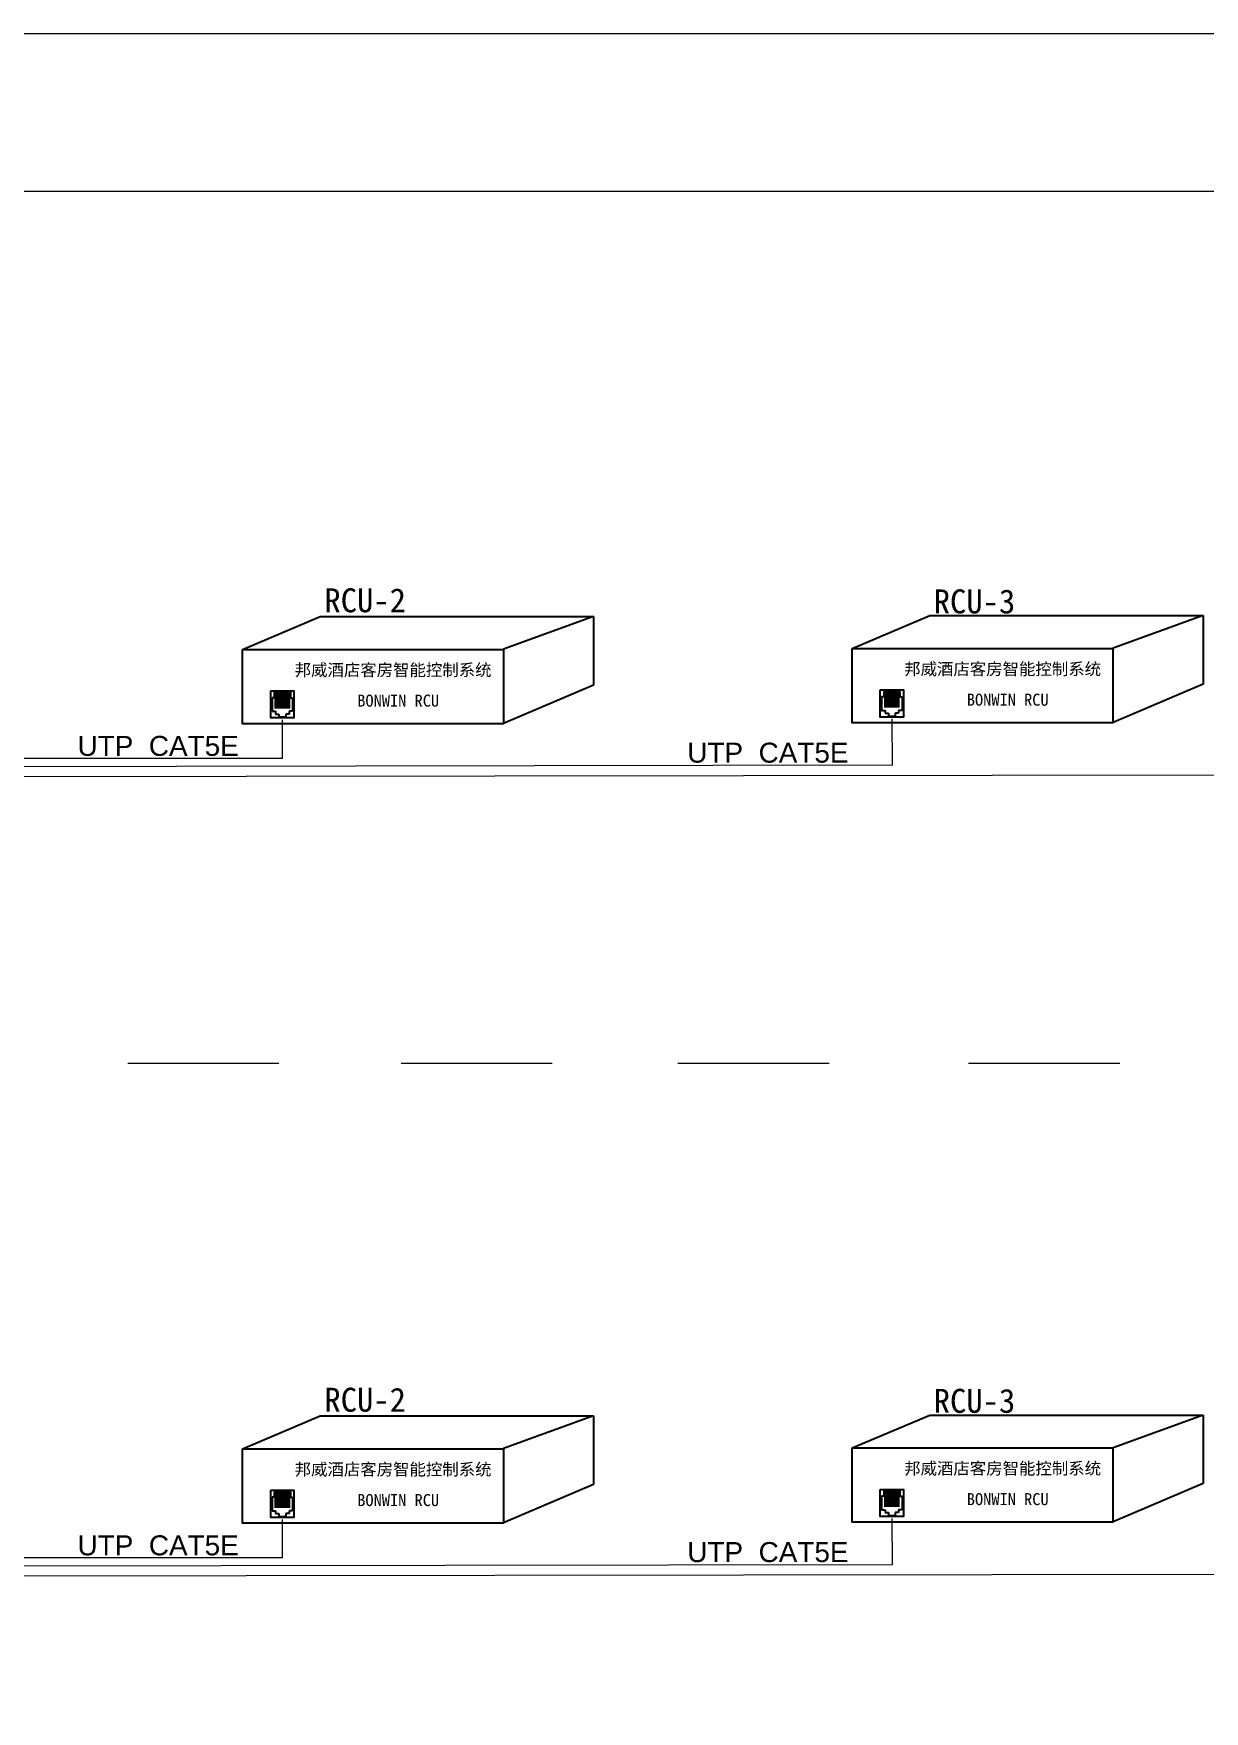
# Model space of a CAD drawing. Header units: millimetres. Extents: x 130143 to 328923, y 19139 to 134795.
# Drawn here: x 226227 to 233063, y 95501 to 105293 of the extents above; entities that cross this region are included whole.
import ezdxf

# ---------------------------------------------------------------- set-up
doc = ezdxf.new("R2010")
doc.units = ezdxf.units.MM
doc.header["$LTSCALE"] = 10
doc.linetypes.add('XU', pattern=[4, 2, -2])
doc.layers.add('图表', color=7, linetype='Continuous')
doc.layers.add('邦威智能化', color=7, linetype='Continuous', lineweight=18)
doc.styles.add('HZTXT', font='complex_.ttf', dxfattribs={"bigfont": 'HZTXT'})

# ---------------------------------------------------------------- blocks, each defined once
blk = doc.blocks.new('图框')
for points in [[(-2302, 1740), (42698, 1740), (42698, -30260), (-2302, -30260)], [(-802, 590), (41198, 590), (41198, -29110), (-802, -29110)]]:
    blk.add_lwpolyline(points, close=True)
blk = doc.blocks.new('k3')
at = {"layer": '图表'}
for p, q in [((168764.7, 192010.5), (168932.6, 192081.5)), ((168932.6, 192081.5), (169523.5, 192081.5)), ((169523.5, 192081.5), (169329, 192010.9)), ((169523.5, 192081.5), (169523.5, 191933.2)), ((169523.5, 191933.2), (169329, 191850.4)), ((168833, 191905.9), (168828.4, 191905.9)), ((168828.4, 191905.9), (168828.4, 191876.6)), ((168855.1, 191917.7), (168833, 191917.7)), ((168833, 191917.7), (168833, 191905.9)), ((168835.2, 191917.6), (168835.2, 191882.9)), ((168839.5, 191917.6), (168839.5, 191882.9)), ((168843.8, 191917.6), (168843.8, 191882.9)), ((168848, 191917.6), (168848, 191882.9)), ((168852, 191917.7), (168868, 191917.7)), ((168852.3, 191917.6), (168852.3, 191882.9)), ((168856.6, 191917.6), (168856.6, 191882.9)), ((168860.9, 191917.6), (168860.9, 191882.9)), ((168865.2, 191917.6), (168865.2, 191882.9)), ((168868, 191917.7), (168868, 191905.9)), ((168868, 191905.9), (168872.6, 191905.9)), ((168872.6, 191905.9), (168872.6, 191876.6)), ((168828.4, 191876.6), (168836, 191876.6)), ((168836, 191876.6), (168836, 191870.5)), ((168836, 191870.5), (168843.2, 191870.5)), ((168843.2, 191870.5), (168843.2, 191863.7)), ((168857.7, 191863.7), (168843.2, 191863.7)), ((168857.7, 191870.5), (168857.7, 191863.7)), ((168865, 191870.5), (168857.7, 191870.5)), ((168865, 191876.6), (168865, 191870.5)), ((168872.6, 191876.6), (168865, 191876.6))]:
    blk.add_line(p, q, dxfattribs=at)
for points in [[(168764.7, 192010.5), (169328.6, 192010.5), (169328.6, 191849.6), (168764.7, 191849.6)], [(168825.5, 191920.8), (168875.5, 191920.8), (168875.5, 191862.2), (168825.5, 191862.2)]]:
    blk.add_lwpolyline(points, close=True, dxfattribs=at)
at = {"layer": '图表', "linetype": 'XU', "char_height": 26, "attachment_point": 1, "style": 'HZTXT'}
for s, insert in [('{\\fSimHei|b0|i0|c134|p2;邦威酒店客房智能控制系统}', (168877.2, 191979.1)), ('{\\fSimHei|b0|i0|c134|p2;BONWIN RCU}', (169012.5, 191912.7))]:
    blk.add_mtext(s, dxfattribs=dict(at, insert=insert))

msp = doc.modelspace()

# ---------------------------------------------------------------- linework, layer by layer
at = {"layer": '邦威智能化', "color": 0}
for p, q in [((227679.52682, 101061.97889, 0), (227679.52682, 101287.23165, 0)), ((227679.52682, 96396.37889, 0), (227679.52682, 96621.63165, 0))]:
    msp.add_line(p, q, dxfattribs=at)
at = {"layer": '邦威智能化', "color": 7}
for p, q in [((231237.81185, 101292.79441, 0), (231239.19609, 101021.17449, 0)), ((227679.52682, 101061.97889, 0), (219924.88424, 101061.97889, 0)), ((235743.38362, 100968.71213, 0), (219579.21748, 100947.06568, 0)), ((231239.18897, 101022.57207, 0), (219754.86801, 101002.4955, 0)), ((226777.54122, 99284.26431, 0), (227659.65512, 99284.26431, 0)), ((228372.59645, 99284.26431, 0), (229254.71035, 99284.26431, 0)), ((229989.11185, 99284.26431, 0), (230871.22575, 99284.26431, 0)), ((231685.58314, 99284.26431, 0), (232567.69704, 99284.26431, 0)), ((231237.81185, 96627.19441, 0), (231239.19609, 96355.57449, 0)), ((231239.18897, 96356.97207, 0), (219754.86801, 96336.8955, 0)), ((227679.52682, 96396.37889, 0), (219924.88424, 96396.37889, 0)), ((235743.38362, 96303.11213, 0), (219579.21748, 96281.46568, 0))]:
    msp.add_line(p, q, dxfattribs=at)

# ---------------------------------------------------------------- block references
at = {"layer": '邦威智能化', "xscale": 0.8000000000029104, "yscale": 0.7999999999992724, "zscale": 0.8}
msp.add_blockref('图框', (213267.45518, 103901.06772, 0), dxfattribs=at)
at = {"layer": '邦威智能化', "color": 4, "xscale": 2.699999999371357, "yscale": 2.699999999371357, "zscale": 2.699999999371357}
for p in [(-228216.79617, -416729.44639, 0), (-224658.56918, -416723.88363, 0), (-228216.79617, -421395.04639, 0), (-224658.56918, -421389.48363, 0)]:
    msp.add_blockref('k3', p, dxfattribs=at)

# ---------------------------------------------------------------- texts
at = {"layer": '邦威智能化', "color": 7, "linetype": 'XU', "attachment_point": 1, "style": 'HZTXT'}
for s, insert, char_height, width in [('{\\fSimHei|b0|i0|c134|p49;RCU-2}', (227925.05148, 102055.3037, 0), 139.968, 1304.3757602), ('{\\fSimHei|b0|i0|c134|p49;RCU-3}', (231482.02851, 102048.90756, 0), 139.968, 1304.3757602), ('{\\fArial|b0|i0|c0|p32;UTP  CAT5E}', (226483.76121, 101193.92892, 0), 116.64, 1821.543552), ('{\\fArial|b0|i0|c0|p32;UTP  CAT5E}', (230043.42336, 101154.5221, 0), 116.64, 1821.543552), ('{\\fSimHei|b0|i0|c134|p49;RCU-2}', (227925.05148, 97389.7037, 0), 139.968, 1304.3757602), ('{\\fSimHei|b0|i0|c134|p49;RCU-3}', (231482.02851, 97383.30756, 0), 139.968, 1304.3757602), ('{\\fArial|b0|i0|c0|p32;UTP  CAT5E}', (226483.76121, 96528.32892, 0), 116.64, 1821.543552), ('{\\fArial|b0|i0|c0|p32;UTP  CAT5E}', (230043.42336, 96488.9221, 0), 116.64, 1821.543552)]:
    msp.add_mtext(s, dxfattribs=dict(at, insert=insert, char_height=char_height, width=width))

doc.saveas('drawing.dxf')
